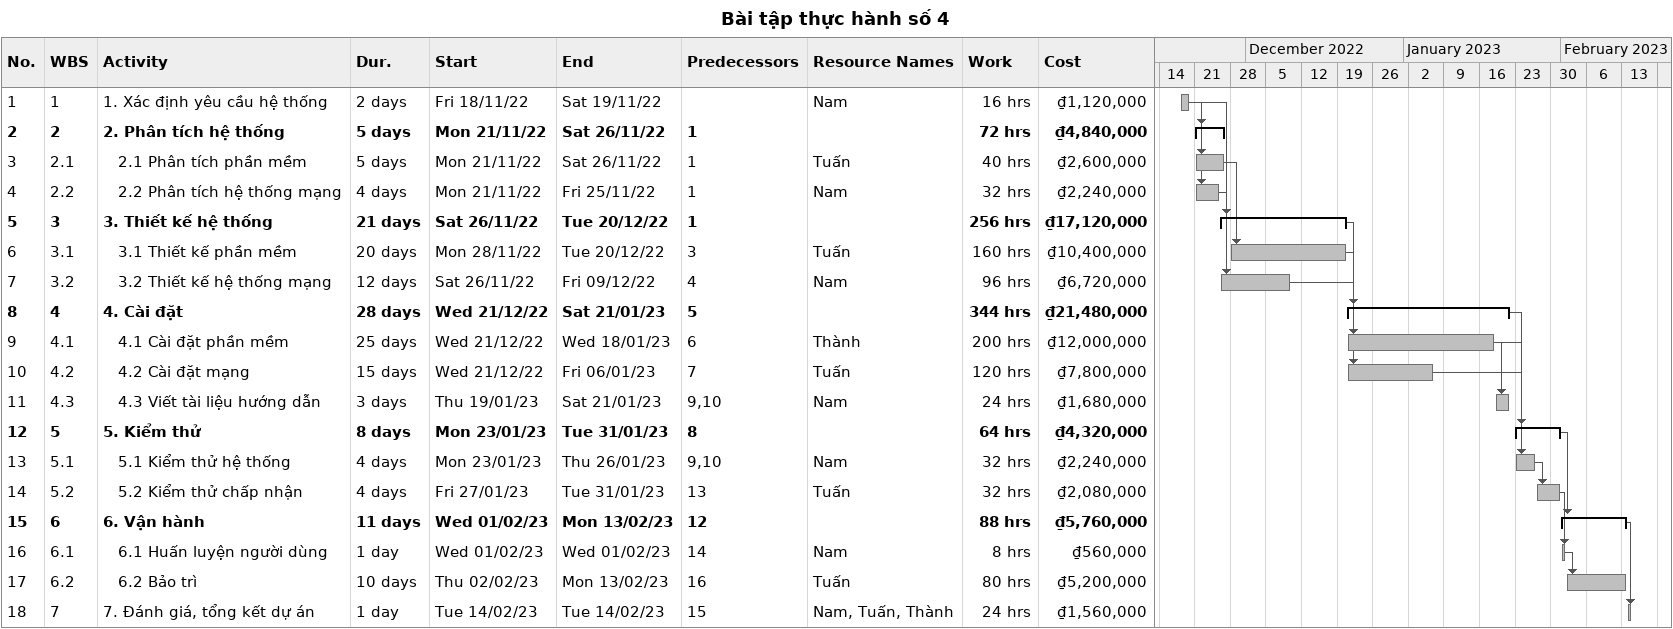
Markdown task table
Bài tập thực hành số 4

| ID | WBS | Task | Duration | Start | Finish | Predecessors | Resources | Work (h) | Cost (₫) |
|---|---|---|---|---|---|---|---|---|---|
| 1 | 1 | 1. Xác định yêu cầu hệ thống | 2d | 2022-11-18 | 2022-11-19 |  | Nam | 16 | 1120000 |
| 2 | 2 | **2. Phân tích hệ thống** | 5d | 2022-11-21 | 2022-11-26 | 1 |  | 72 | 4840000 |
| 3 | 2.1 | 2.1 Phân tích phần mềm | 5d | 2022-11-21 | 2022-11-26 | 1 | Tuấn | 40 | 2600000 |
| 4 | 2.2 | 2.2 Phân tích hệ thống mạng | 4d | 2022-11-21 | 2022-11-25 | 1 | Nam | 32 | 2240000 |
| 5 | 3 | **3. Thiết kế hệ thống** | 21d | 2022-11-26 | 2022-12-20 | 1 |  | 256 | 17120000 |
| 6 | 3.1 | 3.1 Thiết kế phần mềm | 20d | 2022-11-28 | 2022-12-20 | 3 | Tuấn | 160 | 10400000 |
| 7 | 3.2 | 3.2 Thiết kế hệ thống mạng | 12d | 2022-11-26 | 2022-12-09 | 4 | Nam | 96 | 6720000 |
| 8 | 4 | **4. Cài đặt** | 28d | 2022-12-21 | 2023-01-21 | 5 |  | 344 | 21480000 |
| 9 | 4.1 | 4.1 Cài đặt phần mềm | 25d | 2022-12-21 | 2023-01-18 | 6 | Thành | 200 | 12000000 |
| 10 | 4.2 | 4.2 Cài đặt mạng | 15d | 2022-12-21 | 2023-01-06 | 7 | Tuấn | 120 | 7800000 |
| 11 | 4.3 | 4.3 Viết tài liệu hướng dẫn | 3d | 2023-01-19 | 2023-01-21 | 9, 10 | Nam | 24 | 1680000 |
| 12 | 5 | **5. Kiểm thử** | 8d | 2023-01-23 | 2023-01-31 | 8 |  | 64 | 4320000 |
| 13 | 5.1 | 5.1 Kiểm thử hệ thống | 4d | 2023-01-23 | 2023-01-26 | 9, 10 | Nam | 32 | 2240000 |
| 14 | 5.2 | 5.2 Kiểm thử chấp nhận | 4d | 2023-01-27 | 2023-01-31 | 13 | Tuấn | 32 | 2080000 |
| 15 | 6 | **6. Vận hành** | 11d | 2023-02-01 | 2023-02-13 | 12 |  | 88 | 5760000 |
| 16 | 6.1 | 6.1 Huấn luyện người dùng | 1d | 2023-02-01 | 2023-02-01 | 14 | Nam | 8 | 560000 |
| 17 | 6.2 | 6.2 Bảo trì | 10d | 2023-02-02 | 2023-02-13 | 16 | Tuấn | 80 | 5200000 |
| 18 | 7 | 7. Đánh giá, tổng kết dự án | 1d | 2023-02-14 | 2023-02-14 | 15 | Nam, Tuấn, Thành | 24 | 1560000 |
